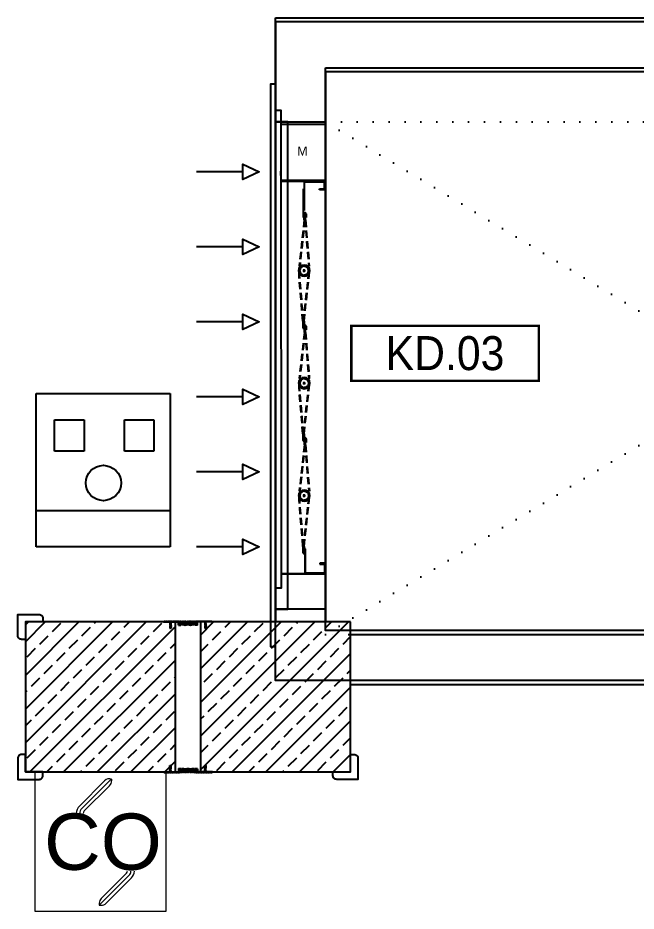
# Model space of a CAD drawing. Header units: millimetres. Extents: x -379292 to 1221486, y 92049 to 447512.
# Drawn here: x -176085 to -173613, y 191762 to 195335 of the extents above; entities that cross this region are included whole.
import ezdxf
from ezdxf.enums import TextEntityAlignment as Align

# ---------------------------------------------------------------- set-up
doc = ezdxf.new("R2010")
doc.units = ezdxf.units.MM
doc.linetypes.add('DOT', pattern=[6.35, 0, -6.35])
doc.linetypes.add('HIDDEN', pattern=[9.525, 6.35, -3.175])
for name, color, linetype in [('05_DILATATION', 131, 'Continuous'), ('05_HATCH CONCRETE', 141, 'Continuous'), ('05_HOLE MC', 150, 'Continuous'), ('05_LOUVER', 2, 'Continuous'), ('05_SYMBOL', 2, 'Continuous'), ('05_WALL', 3, 'Continuous'), ('08_SOCKET', 4, 'Continuous'), ('AIRONN ZONLAMA', 4, 'Continuous'), ('Aironn-MDD', 131, 'Continuous')]:
    doc.layers.add(name, color=color, linetype=linetype)
for name, color, linetype, lineweight in [('08_DEDECTOR', 3, 'Continuous', 9), ('A-MENF-POZ', 137, 'Continuous', 0), ('AIRONN', 7, 'Continuous', 13), ('Aironn-Kodlama', 7, 'Continuous', 0)]:
    doc.layers.add(name, color=color, linetype=linetype, lineweight=lineweight)
doc.styles.add('IKT-MD', font='romans.shx', dxfattribs={"width": 0.5, "height": 20})
doc.styles.get("Standard").update_dxf_attribs({"font": 'segoeuil.ttf'})
doc.styles.add('YAZI-3', font='arial.ttf', dxfattribs={"height": 3})
pattern_1 = [(225, (905000, -3e-07), (67.351921, -67.351921), []), (225, (904932.65, -3e-07), (67.351921, -67.351921), [47.625, -23.8125])]

# ---------------------------------------------------------------- blocks, each defined once
blk = doc.blocks.new('*U68')
at = {"color": 0}
for p, q in [((209.9, 5), (15, 5)), ((15, 5), (15, 0)), ((209.9, 0), (209.9, 5))]:
    blk.add_line(p, q, dxfattribs=at)
for points in [[(209.9, 20), (209.9, 0), (15, 0), (15, 20)], [(224.9, 0), (0, 0), (0, -2), (224.9, -2)]]:
    blk.add_lwpolyline(points, close=True, dxfattribs=at)
for points in [[(34.99, -13), (31.92, -13), (35, -6.54), (38.08, -13), (35, -13), (35, -31.54)], [(64.99, -13), (61.92, -13), (65, -6.54), (68.08, -13), (65, -13), (65, -31.54)], [(94.99, -13), (91.92, -13), (95, -6.54), (98.08, -13), (95, -13), (95, -31.54)], [(124.99, -13), (121.92, -13), (125, -6.54), (128.08, -13), (125, -13), (125, -31.54)], [(154.99, -13), (151.92, -13), (155, -6.54), (158.08, -13), (155, -13), (155, -31.54)], [(184.99, -13), (181.92, -13), (185, -6.54), (188.08, -13), (185, -13), (185, -31.54)]]:
    blk.add_lwpolyline(points, dxfattribs=at)
at = {"layer": 'A-MENF-POZ', "style": 'IKT-MD', "width": 0.5}
blk.add_attdef('MDamper:GEN+YUK', text='', height=10, dxfattribs=at).set_placement((112.45, -55), align=Align.MIDDLE_CENTER)
blk = doc.blocks.new('DİLATASYON PROFİL')
at = {"color": 8}
for p, q in [((-48.1, 0), (-46.4, 1.8)), ((-48.1, 0), (-20.1, 0)), ((-45.7, 1.8), (-46.4, 1.8)), ((-22.8, 1.6), (-20.5, 1.6)), ((-22.8, 1.6), (-21.5, -0.4)), ((-20.5, 1.6), (-19.9, 1.1)), ((-20.1, 0), (-19.8, 0.2)), ((-19.3, 1.6), (-19.9, 1.1)), ((-19.6, 0), (-19.8, 0.2)), ((-19.6, 0), (11.8, 0)), ((-17, 1.6), (-19.3, 1.6)), ((-17, 1.6), (-18.2, -0.4)), ((11.8, -13), (11.8, 0)), ((11.8, -13), (11.8, 0)), ((19.9, 1.8), (21.1, 0.5)), ((22.4, 2), (20.9, 2)), ((20.9, 1.3), (21.3, 0.1)), ((21.1, -1.1), (21.1, 0.5)), ((22.9, 0.7), (23.3, 1.2)), ((23.6, -6), (23, 1.5)), ((23.9, 0.8), (23.6, 1.2)), ((23.9, 0.8), (24.3, 1.2)), ((24.9, 0.8), (24.6, 1.2)), ((24.9, 0.8), (25.3, 1.2)), ((25.9, 0.8), (25.6, 1.2)), ((25.9, 0.8), (26.3, 1.2)), ((27, 0.8), (26.6, 1.2)), ((27, 0.8), (27.3, 1.2)), ((28, 0.8), (27.6, 1.2)), ((28, 0.8), (28.3, 1.2)), ((29, 0.8), (28.6, 1.2)), ((29, 0.8), (29.3, 1.2)), ((30, 0.8), (29.6, 1.2)), ((30, 0.8), (30.3, 1.2)), ((31, 0.8), (30.6, 1.2)), ((31, 0.8), (31.3, 1.2)), ((32, 0.8), (31.6, 1.2)), ((32, 0.8), (32.3, 1.2)), ((33, 0.8), (32.6, 1.2)), ((33, 0.8), (33.3, 1.2)), ((34, 0.8), (33.6, 1.2)), ((34, 0.8), (34.3, 1.2)), ((35, 0.7), (34.6, 1.2)), ((35, 0.8), (35, 0.8)), ((36, 1.8), (35.9, 1.8)), ((35.9, 1.3), (35.9, 1.8)), ((35.9, 1.3), (35.9, 1.8)), ((36, 1.8), (36.5, 1.5)), ((37.5, 2.2), (36.5, 1.5)), ((37.5, 2.2), (38.1, 1.8)), ((37.5, 2.2), (38.1, 1.8)), ((37.5, 2.2), (38.1, 1.8)), ((38.8, 2.4), (38.1, 1.8)), ((38.8, 2.4), (38.1, 1.8)), ((38.8, 2.4), (39.5, 1.9)), ((40.1, 2.4), (39.5, 1.9)), ((40.1, 2.4), (40.9, 1.8)), ((41.4, 2.2), (40.9, 1.8)), ((41.4, 2.2), (42.5, 1.5)), ((43, 1.8), (42.5, 1.5)), ((43, 1.8), (43, 1.8)), ((43, 1.3), (43, 1.8)), ((43, 1.3), (43, 1.8)), ((44, 0.6), (44.4, 1)), ((45, 0.6), (44.6, 1)), ((45, 0.6), (45.4, 1)), ((46, 0.6), (45.6, 1)), ((46, 0.6), (46.4, 1)), ((47, 0.6), (46.6, 1)), ((47, 0.6), (47.4, 1)), ((48, 0.6), (47.6, 1)), ((48, 0.6), (48.4, 1)), ((49, 0.6), (48.6, 1)), ((49, 0.6), (49.4, 1)), ((50, 0.6), (49.6, 1)), ((50, 0.6), (50.4, 1)), ((51, 0.6), (50.6, 1)), ((51, 0.6), (51.4, 1)), ((52, 0.6), (51.6, 1)), ((52, 0.6), (52.4, 1)), ((53, 0.6), (52.6, 1)), ((53, 0.6), (53.4, 1)), ((54, 0.6), (53.6, 1)), ((54, 0.6), (54.4, 1)), ((55, 0.6), (54.6, 1)), ((55, 0.6), (55.4, 1)), ((56, 0.6), (55.6, 1)), ((57.1, 1.8), (57, 1.8)), ((57, 1.3), (57, 1.8)), ((57, 1.3), (57, 1.8)), ((57.1, 1.8), (57.6, 1.5)), ((58.6, 2.2), (57.6, 1.5)), ((58.6, 2.2), (59.1, 1.8)), ((58.6, 2.2), (59.1, 1.8)), ((58.6, 2.2), (59.1, 1.8)), ((59.9, 2.4), (59.1, 1.8)), ((59.9, 2.4), (59.1, 1.8)), ((59.9, 2.4), (60.6, 1.9)), ((61.2, 2.4), (60.6, 1.9)), ((61.2, 2.4), (62, 1.8)), ((62.5, 2.2), (62, 1.8)), ((62.5, 2.2), (63.5, 1.5)), ((64, 1.8), (63.5, 1.5)), ((64, 1.8), (64.1, 1.8)), ((64.1, 1.3), (64.1, 1.8)), ((64.1, 1.3), (64.1, 1.8)), ((65.1, 0.6), (65.4, 1)), ((66.1, 0.6), (65.7, 1)), ((66.1, 0.6), (66.4, 1)), ((67.1, 0.6), (66.7, 1)), ((67.1, 0.6), (67.4, 1)), ((68.1, 0.6), (67.7, 1)), ((68.1, 0.6), (68.4, 1)), ((69.1, 0.6), (68.7, 1)), ((69.1, 0.6), (69.4, 1)), ((70.1, 0.6), (69.7, 1)), ((70.1, 0.6), (70.4, 1)), ((71.1, 0.6), (70.7, 1)), ((71.1, 0.6), (71.4, 1)), ((72.1, 0.6), (71.7, 1)), ((72.1, 0.6), (72.5, 1)), ((73.1, 0.6), (72.7, 1)), ((73.1, 0.6), (73.5, 1)), ((74.1, 0.6), (73.7, 1)), ((74.1, 0.6), (74.5, 1)), ((75.1, 0.6), (74.7, 1)), ((75.1, 0.6), (75.5, 1)), ((76.1, 0.6), (75.7, 1)), ((76.1, 0.6), (76.5, 1)), ((76.5, -6.2), (77, 1.3)), ((77.1, 0.6), (76.7, 1)), ((77.1, 0.6), (77.1, 0.6)), ((77.5, 1.8), (79.2, 1.8)), ((79.2, 1.1), (78.7, -0.1)), ((80.3, 2), (78.9, 0.5)), ((78.9, -0.9), (78.9, 0.7)), ((88.2, -12.8), (88.2, 0)), ((119.6, 0), (88.2, 0)), ((88.2, -12.8), (88.2, 0)), ((148.1, 0), (88.2, 0)), ((117, 1.6), (119.3, 1.6)), ((117, 1.6), (118.2, -0.4)), ((119.3, 1.6), (119.9, 1)), ((119.6, 0), (119.9, 0.2)), ((120.5, 1.6), (119.9, 1)), ((120.1, 0), (119.9, 0.2)), ((140.3, 0), (120.1, 0)), ((122.8, 1.6), (120.5, 1.6)), ((122.8, 1.6), (121.5, -0.4)), ((145.8, 1.8), (146.4, 1.8)), ((148.1, 0), (146.4, 1.8)), ((-21.8, -23.3), (-22.8, -23.2)), ((-22.8, -23.2), (-22.8, -24.4)), ((-21.8, -23.3), (-22.8, -23.2)), ((-22.8, -23.2), (-22.8, -24.4)), ((-22.8, -24.4), (-22, -25.1)), ((-22.8, -24.4), (-22, -25.1)), ((-22.7, -21.6), (-22.7, -22.5)), ((-21.8, -21.6), (-22.7, -21.6)), ((-22.7, -21.6), (-22.7, -22.5)), ((-21.8, -21.6), (-22.7, -21.6)), ((-22.7, -22.5), (-21.8, -23.3)), ((-22.7, -22.5), (-21.8, -23.3)), ((-21.6, -19.7), (-22.5, -19.7)), ((-22.5, -19.7), (-22.5, -20.7)), ((-21.6, -19.7), (-22.5, -19.7)), ((-22.5, -19.7), (-22.5, -20.7)), ((-22.5, -20.7), (-21.8, -21.6)), ((-22.5, -20.7), (-21.8, -21.6)), ((-21.5, -17.9), (-22.4, -17.8)), ((-22.4, -17.8), (-22.4, -19)), ((-21.5, -17.9), (-22.4, -17.8)), ((-22.4, -17.8), (-22.4, -19)), ((-22.4, -19), (-21.6, -19.7)), ((-22.4, -19), (-21.6, -19.7)), ((-22.2, -14.3), (-22.3, -15.5)), ((-22.2, -14.3), (-22.3, -15.5)), ((-22.3, -15.5), (-21.4, -16.2)), ((-22.3, -15.5), (-21.4, -16.2)), ((-21.4, -16.2), (-22.3, -16.2)), ((-22.3, -16.2), (-22.3, -17.1)), ((-21.4, -16.2), (-22.3, -16.2)), ((-22.3, -16.2), (-22.3, -17.1)), ((-22.3, -17.1), (-21.5, -17.9)), ((-22.3, -17.1), (-21.5, -17.9)), ((-22.1, -12.7), (-22.2, -13.6)), ((-22.1, -12.7), (-22.2, -13.6)), ((-22.2, -13.6), (-21.3, -14.4)), ((-22.2, -13.6), (-21.3, -14.4)), ((-21.3, -14.4), (-22.2, -14.3)), ((-21.3, -14.4), (-22.2, -14.3)), ((-22, -10.9), (-22.1, -12)), ((-22, -10.9), (-22.1, -12)), ((-22.1, -12), (-21.2, -12.8)), ((-22.1, -12), (-21.2, -12.8)), ((-21.2, -12.8), (-22.1, -12.7)), ((-21.2, -12.8), (-22.1, -12.7)), ((-21, -9.3), (-22, -9.2)), ((-22, -9.2), (-22, -10.2)), ((-21, -9.3), (-22, -9.2)), ((-22, -9.2), (-22, -10.2)), ((-22, -10.2), (-21.1, -10.9)), ((-22, -10.2), (-21.1, -10.9)), ((-21.1, -10.9), (-22, -10.9)), ((-21.1, -10.9), (-22, -10.9)), ((-22, -25.1), (-21.2, -25.1)), ((-22, -25.1), (-21.2, -25.1)), ((-21, -7.4), (-21.9, -7.4)), ((-21.9, -7.4), (-21.9, -8.6)), ((-21, -7.4), (-21.9, -7.4)), ((-21.9, -7.4), (-21.9, -8.6)), ((-21.9, -8.6), (-21, -9.3)), ((-21.9, -8.6), (-21, -9.3)), ((-20.9, -5.8), (-21.8, -5.8)), ((-21.8, -5.8), (-21.8, -6.7)), ((-20.9, -5.8), (-21.8, -5.8)), ((-21.8, -5.8), (-21.8, -6.7)), ((-21.8, -6.7), (-21, -7.4)), ((-21.8, -6.7), (-21, -7.4)), ((-21.5, -0.4), (-18.2, -0.4)), ((-21.5, -2.9), (-21.5, -0.4)), ((-21.5, -0.4), (-18.2, -0.4)), ((-21.5, -2.9), (-21.5, -0.4)), ((-21.5, -2.9), (-18.2, -2.9)), ((-21.5, -2.9), (-18.2, -2.9)), ((-21.4, -14.4), (-21.5, -14.3)), ((-21.4, -14.4), (-21.5, -14.3)), ((-21.4, -3), (-20.7, -3.1)), ((-21.4, -3), (-20.7, -3.1)), ((-21.3, -5.8), (-21.3, -2.9)), ((-21.3, -5.8), (-21.3, -2.9)), ((-21.3, -7.4), (-21.3, -7.2)), ((-21.3, -7.4), (-21.3, -7.2)), ((-18.7, -23), (-21.3, -25.2)), ((-18.7, -23), (-21.3, -25.2)), ((-21.3, -25.1), (-21.3, -25.4)), ((-21.3, -25.1), (-21.3, -25.4)), ((-19.9, -27), (-21.3, -25.4)), ((-19.9, -27), (-21.3, -25.4)), ((-21.2, -25.1), (-20.1, -3)), ((-21.2, -25.1), (-20.1, -3)), ((-18.7, -22.7), (-21.2, -24.8)), ((-18.7, -22.7), (-21.2, -24.8)), ((-18.8, -19.3), (-21, -21)), ((-18.8, -19.3), (-21, -21)), ((-18.8, -19.6), (-21, -21.4)), ((-18.8, -19.6), (-21, -21.4)), ((-20.7, -3.1), (-20.9, -5.8)), ((-20.7, -3.1), (-20.9, -5.8)), ((-19, -15.8), (-20.8, -17.3)), ((-19, -15.8), (-20.8, -17.3)), ((-19, -16.1), (-20.8, -17.6)), ((-19, -16.1), (-20.8, -17.6)), ((-19.2, -12.6), (-20.7, -13.9)), ((-19.2, -12.6), (-20.7, -13.9)), ((-19.2, -12.3), (-20.6, -13.5)), ((-19.2, -12.3), (-20.6, -13.5)), ((-19.4, -8.9), (-20.5, -9.8)), ((-19.4, -8.9), (-20.5, -9.8)), ((-19.3, -9.2), (-20.5, -10.1)), ((-19.3, -9.2), (-20.5, -10.1)), ((-19.5, -5.4), (-20.3, -6)), ((-19.5, -5.4), (-20.3, -6)), ((-19.5, -5.7), (-20.3, -6.3)), ((-19.5, -5.7), (-20.3, -6.3)), ((-19.9, -27), (-18.5, -25.4)), ((-19.9, -27), (-18.5, -25.4)), ((-18.6, -25.1), (-19.6, -3.1)), ((-18.6, -25.1), (-19.6, -3.1)), ((-18.4, -3.1), (-19, -3.1)), ((-19, -3.1), (-18.9, -5.9)), ((-18.4, -3.1), (-19, -3.1)), ((-19, -3.1), (-18.9, -5.9)), ((-18.9, -5.9), (-18, -5.9)), ((-18.9, -5.9), (-18, -5.9)), ((-17.9, -6.7), (-18.8, -7.5)), ((-17.9, -6.7), (-18.8, -7.5)), ((-18.8, -7.5), (-17.9, -7.4)), ((-18.8, -7.5), (-17.9, -7.4)), ((-17.8, -8.6), (-18.7, -9.3)), ((-17.8, -8.6), (-18.7, -9.3)), ((-18.7, -9.3), (-17.8, -9.3)), ((-18.7, -9.3), (-17.8, -9.3)), ((-17.8, -10.2), (-18.6, -10.9)), ((-17.8, -10.2), (-18.6, -10.9)), ((-18.6, -10.9), (-17.7, -10.9)), ((-18.6, -10.9), (-17.7, -10.9)), ((-18.6, -25.1), (-17.7, -25.1)), ((-18.6, -25.1), (-17.7, -25.1)), ((-18.5, -4.5), (-18.5, -2.9)), ((-18.5, -4.5), (-18.5, -2.9)), ((-18.5, -4.5), (-18.5, -4.9)), ((-18.5, -4.5), (-18.5, -4.9)), ((-18.5, -5.9), (-18.5, -4.9)), ((-18.5, -5.9), (-18.5, -4.9)), ((-18.5, -9.3), (-18.5, -9.1)), ((-18.5, -9.3), (-18.5, -9.1)), ((-18.5, -10.9), (-18.5, -10.8)), ((-18.5, -10.9), (-18.5, -10.8)), ((-17.7, -12.1), (-18.5, -12.8)), ((-17.7, -12.1), (-18.5, -12.8)), ((-18.5, -12.8), (-17.6, -12.8)), ((-18.5, -12.8), (-17.6, -12.8)), ((-17.6, -13.7), (-18.5, -14.4)), ((-17.6, -13.7), (-18.5, -14.4)), ((-18.5, -14.4), (-17.6, -14.4)), ((-18.5, -14.4), (-17.6, -14.4)), ((-18.5, -25.4), (-18.5, -25.1)), ((-18.5, -25.4), (-18.5, -25.1)), ((-17.5, -15.6), (-18.4, -16.3)), ((-17.5, -15.6), (-18.4, -16.3)), ((-18.4, -16.3), (-17.5, -16.2)), ((-18.4, -16.3), (-17.5, -16.2)), ((-17.4, -17.2), (-18.3, -17.9)), ((-17.4, -17.2), (-18.3, -17.9)), ((-18.3, -17.9), (-17.4, -17.9)), ((-18.3, -17.9), (-17.4, -17.9)), ((-18.2, -2.9), (-18.2, -0.4)), ((-18.2, -2.9), (-18.2, -0.4)), ((-17.3, -19), (-18.2, -19.8)), ((-17.3, -19), (-18.2, -19.8)), ((-18.2, -19.8), (-17.3, -19.7)), ((-18.2, -19.8), (-17.3, -19.7)), ((-18, -5.9), (-17.9, -6.7)), ((-18, -5.9), (-17.9, -6.7)), ((-17.2, -20.8), (-18, -21.7)), ((-17.2, -20.8), (-18, -21.7)), ((-18, -21.7), (-17.1, -21.6)), ((-18, -21.7), (-17.1, -21.6)), ((-17.9, -7.4), (-17.8, -8.6)), ((-17.9, -7.4), (-17.8, -8.6)), ((-17, -22.6), (-17.9, -23.3)), ((-17, -22.6), (-17.9, -23.3)), ((-17.9, -23.3), (-17, -23.3)), ((-17.9, -23.3), (-17, -23.3)), ((-17.8, -9.3), (-17.8, -10.2)), ((-17.8, -9.3), (-17.8, -10.2)), ((-17.7, -10.9), (-17.7, -12.1)), ((-17.7, -10.9), (-17.7, -12.1)), ((-17, -24.4), (-17.7, -25.1)), ((-17, -24.4), (-17.7, -25.1)), ((-17.6, -12.8), (-17.6, -13.7)), ((-17.6, -12.8), (-17.6, -13.7)), ((-17.6, -14.4), (-17.5, -15.6)), ((-17.6, -14.4), (-17.5, -15.6)), ((-17.5, -16.2), (-17.4, -17.2)), ((-17.5, -16.2), (-17.4, -17.2)), ((-17.4, -17.9), (-17.3, -19)), ((-17.4, -17.9), (-17.3, -19)), ((-17.3, -19.7), (-17.2, -20.8)), ((-17.3, -19.7), (-17.2, -20.8)), ((-17.1, -21.6), (-17, -22.6)), ((-17.1, -21.6), (-17, -22.6)), ((-17, -23.3), (-17, -24.4)), ((-17, -23.3), (-17, -24.4)), ((11.8, -13), (21.1, -13)), ((19, -7.6), (19, -8.3)), ((19.2, -2.1), (19.2, -1.2)), ((19.7, -2.7), (21, -2.7)), ((21.9, -12.1), (20.7, -7.3)), ((21.2, -1.3), (21, -2.7)), ((21.1, -13), (21.1, -8.9)), ((22.3, -12.3), (24.2, -7.5)), ((24, -5.5), (24, -0.2)), ((24, -11.7), (24, -8.5)), ((34, -11.7), (24, -11.7)), ((25.6, -6.4), (24.1, -6.4)), ((25.2, -5.7), (24.2, -5.7)), ((25.6, -7.5), (24.2, -7.5)), ((25.2, -8.2), (24.2, -8.2)), ((24.3, -7.5), (25.3, -7.5)), ((25.5, -5.5), (25.5, -3.7)), ((28.2, -3.7), (25.5, -3.7)), ((25.5, -10.2), (25.5, -8.5)), ((28.2, -10.2), (25.5, -10.2)), ((25.6, -6.4), (25.6, -4.7)), ((25.6, -9.1), (25.6, -7.5)), ((25.9, -4.4), (26.9, -4.4)), ((26.9, -9.4), (25.9, -9.4)), ((26.9, -9.4), (26.9, -4.4)), ((28.2, -10.2), (28.2, -3.7)), ((29.7, -10.2), (29.7, -3.7)), ((32.5, -3.7), (29.7, -3.7)), ((32.5, -10.2), (29.7, -10.2)), ((30.7, -4.1), (30.7, -8.1)), ((32.5, -4.1), (30.7, -4.1)), ((30.7, -8.1), (30.7, -10.1)), ((30.7, -10.1), (32.5, -10.1)), ((30.7, -10.2), (32.5, -10.2)), ((32.5, -3.7), (32.5, -5.5)), ((32.5, -4.1), (32.5, -6.1)), ((32.5, -6.1), (34, -6.1)), ((34.2, -8.1), (32.5, -8.1)), ((32.5, -10.1), (32.5, -8.1)), ((32.5, -10.1), (32.5, -8.3)), ((32.5, -8.5), (32.5, -10.2)), ((33.7, -5.7), (32.7, -5.7)), ((32.7, -8.2), (33.7, -8.2)), ((34, -0.1), (34, -5.5)), ((34, -6.1), (34, -1.5)), ((34, -8.5), (34, -11.7)), ((35.7, -6.7), (35.7, -5.2)), ((43.2, -6.7), (43.2, -5.2)), ((44.7, -8.1), (46.5, -8.1)), ((45, -5.7), (45, -0.4)), ((45, -6.1), (45, -1.5)), ((46.5, -6.1), (45, -6.1)), ((45, -11.9), (45, -8.7)), ((55, -11.9), (45, -11.9)), ((46.2, -5.9), (45.2, -5.9)), ((46.2, -8.4), (45.2, -8.4)), ((49.2, -3.9), (46.5, -3.9)), ((46.5, -5.7), (46.5, -3.9)), ((46.5, -6.1), (46.5, -4.1)), ((46.5, -4.1), (48.2, -4.1)), ((46.5, -10.1), (46.5, -8.1)), ((46.5, -10.1), (46.5, -8.3)), ((46.5, -10.4), (46.5, -8.7)), ((48.2, -10.1), (46.5, -10.1)), ((49.2, -10.4), (46.5, -10.4)), ((48.2, -4.1), (48.2, -8.1)), ((48.2, -8.1), (48.2, -10.1)), ((49.2, -10.4), (49.2, -3.9)), ((53.5, -3.9), (50.8, -3.9)), ((50.8, -10.4), (50.8, -3.9)), ((53.5, -10.4), (50.8, -10.4)), ((51.8, -4.1), (51.8, -8.1)), ((53.6, -4.1), (51.8, -4.1)), ((51.8, -8.1), (51.8, -10.1)), ((51.8, -10.1), (53.6, -10.1)), ((53.5, -3.7), (53.5, -5.5)), ((53.5, -3.9), (53.5, -5.7)), ((53.5, -8.7), (53.5, -10.4)), ((55.3, -8.1), (53.6, -8.1)), ((53.6, -10.1), (53.6, -8.1)), ((54.8, -5.7), (53.8, -5.7)), ((54.8, -5.9), (53.8, -5.9)), ((53.8, -8.4), (54.8, -8.4)), ((55, -0.2), (55, -5.7)), ((55, -8.7), (55, -11.9)), ((55.1, -6.1), (55.1, -1.5)), ((56.8, -6.7), (56.8, -5.2)), ((64.3, -6.7), (64.3, -5.2)), ((65.8, -8.1), (67.6, -8.1)), ((66.1, -5.7), (66.1, -0.4)), ((66.1, -6.1), (66.1, -1.5)), ((67.6, -6.1), (66.1, -6.1)), ((66.1, -11.9), (66.1, -8.7)), ((76.1, -11.9), (66.1, -11.9)), ((67.3, -5.9), (66.3, -5.9)), ((67.3, -8.4), (66.3, -8.4)), ((70.3, -3.9), (67.6, -3.9)), ((67.6, -5.7), (67.6, -3.9)), ((67.6, -6.1), (67.6, -4.1)), ((67.6, -4.1), (69.3, -4.1)), ((67.6, -10.1), (67.6, -8.1)), ((67.6, -10.1), (67.6, -8.3)), ((67.6, -10.4), (67.6, -8.7)), ((69.3, -10.1), (67.6, -10.1)), ((70.3, -10.4), (67.6, -10.4)), ((69.3, -4.1), (69.3, -8.1)), ((69.3, -8.1), (69.3, -10.1)), ((70.3, -10.4), (70.3, -3.9)), ((74.6, -3.9), (71.8, -3.9)), ((71.8, -10.4), (71.8, -3.9)), ((74.6, -10.4), (71.8, -10.4)), ((73.1, -9.6), (73.1, -4.6)), ((74.1, -4.6), (73.1, -4.6)), ((73.1, -9.6), (74.1, -9.6)), ((74.4, -6.6), (74.4, -5)), ((74.4, -6.6), (75.9, -6.6)), ((74.4, -9.3), (74.4, -7.7)), ((74.4, -7.7), (75.9, -7.7)), ((74.6, -3.9), (74.6, -5.7)), ((74.6, -8.7), (74.6, -10.4)), ((75.8, -5.9), (74.8, -5.9)), ((74.8, -8.4), (75.8, -8.4)), ((77.7, -12.5), (75.9, -7.7)), ((76.1, -0.2), (76.1, -5.7)), ((76.1, -8.7), (76.1, -11.9)), ((78.1, -12.3), (79.4, -7.5)), ((78.8, -1.6), (79, -2.9)), ((78.9, -12.8), (78.9, -8.7)), ((88.2, -12.8), (78.9, -12.8)), ((80.3, -2.9), (79, -2.9)), ((80.8, -2.3), (80.8, -1.4)), ((81.1, -7.9), (81.1, -8.6)), ((117.9, -23.3), (117, -23.3)), ((117, -23.3), (117, -24.4)), ((117.9, -23.3), (117, -23.3)), ((117, -23.3), (117, -24.4)), ((117, -24.4), (117.8, -25.1)), ((117, -24.4), (117.8, -25.1)), ((117.1, -21.6), (117.1, -22.6)), ((118, -21.7), (117.1, -21.6)), ((117.1, -21.6), (117.1, -22.6)), ((118, -21.7), (117.1, -21.6)), ((117.1, -22.6), (117.9, -23.3)), ((117.1, -22.6), (117.9, -23.3)), ((117.4, -17.9), (117.3, -19)), ((117.4, -17.9), (117.3, -19)), ((117.3, -19), (118.2, -19.8)), ((117.3, -19), (118.2, -19.8)), ((118.2, -19.8), (117.3, -19.7)), ((117.3, -19.7), (117.3, -20.8)), ((118.2, -19.8), (117.3, -19.7)), ((117.3, -19.7), (117.3, -20.8)), ((117.3, -20.8), (118, -21.7)), ((117.3, -20.8), (118, -21.7)), ((117.5, -16.2), (117.4, -17.2)), ((117.5, -16.2), (117.4, -17.2)), ((117.4, -17.2), (118.3, -17.9)), ((117.4, -17.2), (118.3, -17.9)), ((118.3, -17.9), (117.4, -17.9)), ((118.3, -17.9), (117.4, -17.9)), ((117.6, -14.4), (117.5, -15.6)), ((117.6, -14.4), (117.5, -15.6)), ((117.5, -15.6), (118.4, -16.3)), ((117.5, -15.6), (118.4, -16.3)), ((118.4, -16.3), (117.5, -16.2)), ((118.4, -16.3), (117.5, -16.2)), ((117.7, -12.8), (117.6, -13.7)), ((117.7, -12.8), (117.6, -13.7)), ((117.6, -13.7), (118.5, -14.4)), ((117.6, -13.7), (118.5, -14.4)), ((118.5, -14.4), (117.6, -14.4)), ((118.5, -14.4), (117.6, -14.4)), ((118.7, -10.9), (117.7, -10.9)), ((117.7, -10.9), (117.7, -12.1)), ((118.7, -10.9), (117.7, -10.9)), ((117.7, -10.9), (117.7, -12.1)), ((117.7, -12.1), (118.6, -12.8)), ((117.7, -12.1), (118.6, -12.8)), ((118.6, -12.8), (117.7, -12.8)), ((118.6, -12.8), (117.7, -12.8)), ((118.7, -9.3), (117.8, -9.3)), ((117.8, -9.3), (117.8, -10.2)), ((118.7, -9.3), (117.8, -9.3)), ((117.8, -9.3), (117.8, -10.2)), ((117.8, -10.2), (118.7, -10.9)), ((117.8, -10.2), (118.7, -10.9)), ((117.8, -25.1), (118.6, -25.1)), ((117.8, -25.1), (118.6, -25.1)), ((118.8, -7.5), (117.9, -7.4)), ((117.9, -7.4), (117.9, -8.6)), ((118.8, -7.5), (117.9, -7.4)), ((117.9, -7.4), (117.9, -8.6)), ((117.9, -8.6), (118.7, -9.3)), ((117.9, -8.6), (118.7, -9.3)), ((118.9, -5.9), (118, -5.8)), ((118, -5.8), (118, -6.7)), ((118.9, -5.9), (118, -5.8)), ((118, -5.8), (118, -6.7)), ((118, -6.7), (118.8, -7.5)), ((118, -6.7), (118.8, -7.5)), ((118.2, -0.4), (121.5, -0.4)), ((118.2, -2.9), (118.2, -0.4)), ((118.2, -0.4), (121.5, -0.4)), ((118.2, -2.9), (118.2, -0.4)), ((118.2, -2.9), (121.5, -2.9)), ((118.2, -2.9), (121.5, -2.9)), ((118.4, -14.5), (118.2, -14.3)), ((118.4, -14.5), (118.2, -14.3)), ((118.4, -3.1), (119, -3.1)), ((118.4, -3.1), (119, -3.1)), ((118.5, -5.9), (118.5, -2.9)), ((118.5, -5.9), (118.5, -2.9)), ((118.5, -7.4), (118.5, -7.2)), ((118.5, -7.4), (118.5, -7.2)), ((121.1, -23.1), (118.5, -25.2)), ((121.1, -23.1), (118.5, -25.2)), ((118.5, -25.1), (118.5, -25.4)), ((118.5, -25.1), (118.5, -25.4)), ((119.9, -27.1), (118.5, -25.4)), ((119.9, -27.1), (118.5, -25.4)), ((118.6, -25.1), (119.7, -3.1)), ((118.6, -25.1), (119.7, -3.1)), ((121.1, -22.8), (118.6, -24.9)), ((121.1, -22.8), (118.6, -24.9)), ((120.9, -19.3), (118.8, -21.1)), ((120.9, -19.3), (118.8, -21.1)), ((121, -19.6), (118.8, -21.4)), ((121, -19.6), (118.8, -21.4)), ((119, -3.1), (118.9, -5.9)), ((119, -3.1), (118.9, -5.9)), ((120.8, -16.1), (118.9, -17.7)), ((120.8, -16.1), (118.9, -17.7)), ((120.8, -15.8), (119, -17.3)), ((120.8, -15.8), (119, -17.3)), ((120.6, -12.4), (119.1, -13.6)), ((120.6, -12.4), (119.1, -13.6)), ((120.6, -12.7), (119.1, -13.9)), ((120.6, -12.7), (119.1, -13.9)), ((120.4, -8.9), (119.3, -9.8)), ((120.4, -8.9), (119.3, -9.8)), ((120.4, -9.2), (119.3, -10.1)), ((120.4, -9.2), (119.3, -10.1)), ((120.3, -5.4), (119.5, -6.1)), ((120.3, -5.4), (119.5, -6.1)), ((120.3, -5.7), (119.5, -6.4)), ((120.3, -5.7), (119.5, -6.4)), ((119.9, -27.1), (121.3, -25.4)), ((119.9, -27.1), (121.3, -25.4)), ((121.2, -25.1), (120.1, -3.2)), ((121.2, -25.1), (120.1, -3.2)), ((121.4, -3.1), (120.8, -3.1)), ((120.8, -3.1), (120.9, -5.9)), ((121.4, -3.1), (120.8, -3.1)), ((120.8, -3.1), (120.9, -5.9)), ((120.9, -5.9), (121.8, -5.9)), ((120.9, -5.9), (121.8, -5.9)), ((121.8, -6.8), (121, -7.5)), ((121.8, -6.8), (121, -7.5)), ((121, -7.5), (121.9, -7.5)), ((121, -7.5), (121.9, -7.5)), ((121.9, -8.6), (121.1, -9.4)), ((121.9, -8.6), (121.1, -9.4)), ((121.1, -9.4), (122, -9.3)), ((121.1, -9.4), (122, -9.3)), ((122, -10.3), (121.1, -11)), ((122, -10.3), (121.1, -11)), ((121.1, -11), (122, -10.9)), ((121.1, -11), (122, -10.9)), ((122.1, -12.1), (121.2, -12.9)), ((122.1, -12.1), (121.2, -12.9)), ((121.2, -12.9), (122.1, -12.8)), ((121.2, -12.9), (122.1, -12.8)), ((121.2, -25.1), (122.1, -25.1)), ((121.2, -25.1), (122.1, -25.1)), ((121.3, -4.6), (121.3, -2.9)), ((121.3, -4.6), (121.3, -2.9)), ((121.3, -4.6), (121.3, -4.9)), ((121.3, -4.6), (121.3, -4.9)), ((121.3, -5.9), (121.3, -4.9)), ((121.3, -5.9), (121.3, -4.9)), ((121.3, -9.4), (121.3, -9.2)), ((121.3, -9.4), (121.3, -9.2)), ((121.3, -11), (121.3, -10.9)), ((121.3, -11), (121.3, -10.9)), ((122.2, -13.7), (121.3, -14.5)), ((122.2, -13.7), (121.3, -14.5)), ((121.3, -14.5), (122.2, -14.4)), ((121.3, -14.5), (122.2, -14.4)), ((121.3, -25.4), (121.3, -25.1)), ((121.3, -25.4), (121.3, -25.1)), ((122.3, -15.6), (121.4, -16.3)), ((122.3, -15.6), (121.4, -16.3)), ((121.4, -16.3), (122.3, -16.3)), ((121.4, -16.3), (122.3, -16.3)), ((121.5, -2.9), (121.5, -0.4)), ((121.5, -2.9), (121.5, -0.4)), ((122.4, -17.2), (121.5, -18)), ((122.4, -17.2), (121.5, -18)), ((121.5, -18), (122.4, -17.9)), ((121.5, -18), (122.4, -17.9)), ((122.4, -19.1), (121.6, -19.8)), ((122.4, -19.1), (121.6, -19.8)), ((121.6, -19.8), (122.5, -19.8)), ((121.6, -19.8), (122.5, -19.8)), ((121.8, -5.9), (121.8, -6.8)), ((121.8, -5.9), (121.8, -6.8)), ((122.5, -20.8), (121.8, -21.7)), ((122.5, -20.8), (121.8, -21.7)), ((121.8, -21.7), (122.7, -21.7)), ((121.8, -21.7), (122.7, -21.7)), ((121.9, -7.5), (121.9, -8.6)), ((121.9, -7.5), (121.9, -8.6)), ((122.7, -22.6), (121.9, -23.3)), ((122.7, -22.6), (121.9, -23.3)), ((121.9, -23.3), (122.8, -23.3)), ((121.9, -23.3), (122.8, -23.3)), ((122, -9.3), (122, -10.3)), ((122, -9.3), (122, -10.3)), ((122, -10.9), (122.1, -12.1)), ((122, -10.9), (122.1, -12.1)), ((122.1, -12.8), (122.2, -13.7)), ((122.1, -12.8), (122.2, -13.7)), ((122.8, -24.5), (122.1, -25.1)), ((122.8, -24.5), (122.1, -25.1)), ((122.2, -14.4), (122.3, -15.6)), ((122.2, -14.4), (122.3, -15.6)), ((122.3, -16.3), (122.4, -17.2)), ((122.3, -16.3), (122.4, -17.2)), ((122.4, -17.9), (122.4, -19.1)), ((122.4, -17.9), (122.4, -19.1)), ((122.5, -19.8), (122.5, -20.8)), ((122.5, -19.8), (122.5, -20.8)), ((122.7, -21.7), (122.7, -22.6)), ((122.7, -21.7), (122.7, -22.6)), ((122.8, -23.3), (122.8, -24.5)), ((122.8, -23.3), (122.8, -24.5))]:
    blk.add_line(p, q, dxfattribs=at)
for centre, radius, start, end in [((-44.9, 0.7), 1.3, 64.6683, 126.1289), ((-43.8, 3.1), 1.3, 244.6683, 295.3317), ((-42.7, 0.7), 1.3, 64.6683, 115.3317), ((-41.6, 3.1), 1.3, 244.6683, 295.3317), ((-40.5, 0.7), 1.3, 64.6683, 115.3317), ((-39.4, 3.1), 1.3, 244.6683, 295.3317), ((-38.3, 0.7), 1.3, 64.6683, 115.3317), ((-37.2, 3.1), 1.3, 244.6683, 295.3317), ((-36, 0.7), 1.3, 64.6683, 115.3317), ((-34.9, 3.1), 1.3, 244.6683, 295.3317), ((-33.8, 0.7), 1.3, 64.6683, 115.3317), ((-32.7, 3.1), 1.3, 244.6683, 295.3317), ((-31.6, 0.7), 1.3, 64.6683, 115.3317), ((-30.5, 3.1), 1.3, 244.6683, 295.3317), ((-29.4, 0.7), 1.3, 64.6683, 115.3317), ((-28.3, 3.1), 1.3, 244.6683, 295.3317), ((-27.1, 0.7), 1.3, 64.6683, 115.3317), ((-26, 3.1), 1.3, 244.6683, 295.3317), ((-24.9, 0.7), 1.3, 64.6683, 115.3317), ((-23.8, 3.1), 1.3, 244.6683, 295.3317), ((-22.7, 0.7), 1.3, 64.6683, 115.3317), ((-21.6, 3.1), 1.3, 244.6683, 295.3317), ((-20.5, 0.7), 1.3, 64.6683, 115.3317), ((-19.4, 3.1), 1.3, 244.6683, 295.3317), ((-18.2, 0.7), 1.3, 64.6683, 115.3317), ((-17.1, 3.1), 1.3, 244.6683, 295.3317), ((-16, 0.7), 1.3, 64.6683, 115.3317), ((-14.9, 3.1), 1.3, 244.6683, 295.3317), ((-13.8, 0.7), 1.3, 64.6683, 115.3317), ((-12.7, 3.1), 1.3, 244.6683, 295.3317), ((-11.6, 0.7), 1.3, 64.6683, 115.3317), ((-10.5, 3.1), 1.3, 244.6683, 295.3317), ((-9.3, 0.7), 1.3, 64.6683, 115.3317), ((-8.2, 3.1), 1.3, 244.6683, 295.3317), ((-7.1, 0.7), 1.3, 64.6683, 115.3317), ((-6.1, 0.7), 1.3, 64.6683, 115.3317), ((-5, 3.1), 1.3, 244.6683, 295.3317), ((-3.9, 0.7), 1.3, 64.6683, 115.3317), ((-2.8, 3.1), 1.3, 244.6683, 295.3317), ((-1.6, 0.7), 1.3, 64.6683, 115.3317), ((-0.5, 3.1), 1.3, 244.6683, 295.3317), ((0.6, 0.7), 1.3, 64.6683, 115.3317), ((1.7, 3.1), 1.3, 244.6683, 295.3317), ((2.8, 0.7), 1.3, 64.6683, 115.3317), ((3.9, 3.1), 1.3, 244.6683, 295.3317), ((5, 0.7), 1.3, 64.6683, 115.3317), ((6.1, 3.1), 1.3, 244.6683, 295.3317), ((7.3, 0.7), 1.3, 64.6683, 115.3317), ((8.4, 3.1), 1.3, 244.6683, 295.3317), ((9.5, 0.7), 1.3, 64.6683, 115.3317), ((10.6, 3.1), 1.3, 244.6683, 295.3317), ((11.7, 0.7), 1.3, 64.6683, 115.3317), ((12.8, 3.1), 1.3, 244.6683, 295.3317), ((13.9, 0.7), 1.3, 64.6683, 115.3317), ((15, 3.1), 1.3, 244.6683, 295.3317), ((16.2, 0.7), 1.3, 64.6683, 115.3317), ((17.3, 3.1), 1.3, 244.6683, 295.3317), ((18.4, 0.7), 1.3, 63.2691, 115.3317), ((19.5, 3), 1.3, 244.6683, 288.3764), ((20.9, 1.7), 0.381, 90.8255, 269.3453), ((19.8, -0.5), 1.61, 330.6457, 24.0465), ((22.4, 1.5), 0.55, 357.34, 90), ((23, 0.6), 0.16, 141.0253, 263.0349), ((22.9, -0.7), 1.2, 25.7871, 83.0349), ((23.4, 1.1), 0.16, 40.5, 139.5), ((24.4, 1.1), 0.16, 40.5, 139.5), ((25.4, 1.1), 0.16, 40.5, 139.5), ((26.5, 1.1), 0.16, 40.5, 139.5), ((27.5, 1.1), 0.16, 40.5, 139.5), ((28.5, 1.1), 0.16, 40.5, 139.5), ((29.5, 1.1), 0.16, 40.5, 139.5), ((30.5, 1.1), 0.16, 40.5, 139.5), ((31.5, 1.1), 0.16, 40.5, 139.5), ((32.5, 1.1), 0.16, 40.5, 139.5), ((33.5, 1.1), 0.16, 40.5, 139.5), ((37, -1.5), 3, 110.9248, 180), ((35, -0.7), 1.2, 93.7255, 146.441), ((34.5, 1.1), 0.16, 40.5, 139.5), ((34.9, 0.6), 0.16, 273.7255, 40.5), ((34.9, 0.6), 0.16, 273.7255, 276.016), ((39.5, -8.1), 10, 110.7934, 110.9248), ((39.5, -8.1), 10, 69.0752, 69.2066), ((42, -1.5), 3, 0, 69.0752), ((44.5, 0.9), 0.16, 40.5, 139.5), ((43.9, -0.9), 1.2, 25.7871, 64.9325), ((45.5, 0.9), 0.16, 40.5, 139.5), ((46.5, 0.9), 0.16, 40.5, 139.5), ((47.5, 0.9), 0.16, 40.5, 139.5), ((48.5, 0.9), 0.16, 40.5, 139.5), ((49.5, 0.9), 0.16, 40.5, 139.5), ((50.5, 0.9), 0.16, 40.5, 139.5), ((51.5, 0.9), 0.16, 40.5, 139.5), ((52.5, 0.9), 0.16, 40.5, 139.5), ((53.5, 0.9), 0.16, 40.5, 139.5), ((54.5, 0.9), 0.16, 40.5, 139.5), ((56, -0.9), 1.2, 93.7255, 146.441), ((58.1, -1.5), 3, 110.9248, 180), ((55.5, 0.9), 0.16, 40.5, 139.5), ((55.9, 0.5), 0.16, 273.7255, 40.5), ((60.6, -8.1), 10, 110.7934, 110.9248), ((60.6, -8.1), 10, 69.0752, 69.2066), ((63.1, -1.5), 3, 0, 69.0752), ((65.6, 0.9), 0.16, 40.5, 139.5), ((65, -0.9), 1.2, 25.7871, 64.9325), ((66.6, 0.9), 0.16, 40.5, 139.5), ((67.6, 0.9), 0.16, 40.5, 139.5), ((68.6, 0.9), 0.16, 40.5, 139.5), ((69.6, 0.9), 0.16, 40.5, 139.5), ((70.6, 0.9), 0.16, 40.5, 139.5), ((71.6, 0.9), 0.16, 40.5, 139.5), ((72.6, 0.9), 0.16, 40.5, 139.5), ((73.6, 0.9), 0.16, 40.5, 139.5), ((74.6, 0.9), 0.16, 40.5, 139.5), ((75.6, 0.9), 0.16, 40.5, 139.5), ((77.1, -0.9), 1.2, 93.7255, 146.441), ((76.6, 0.9), 0.16, 40.5, 139.5), ((77.5, 1.3), 0.55, 90, 182.66), ((77, 0.5), 0.16, 273.7255, 40.5), ((77, 0.5), 0.16, 273.7255, 276.016), ((79.2, 1.4), 0.381, 270.6547, 89.1745), ((80.5, 0.7), 1.3, 64.6683, 99.3419), ((81.6, 3.1), 1.3, 244.6683, 295.3317), ((82.7, 0.7), 1.3, 64.6683, 115.3317), ((83.8, 3.1), 1.3, 244.6683, 295.3317), ((84.9, 0.7), 1.3, 64.6683, 115.3317), ((86, 3.1), 1.3, 244.6683, 295.3317), ((87.1, 0.7), 1.3, 64.6683, 115.3317), ((88.3, 3.1), 1.3, 244.6683, 295.3317), ((89.4, 0.7), 1.3, 64.6683, 115.3317), ((90.5, 3.1), 1.3, 244.6683, 295.3317), ((91.6, 0.7), 1.3, 64.6683, 115.3317), ((92.7, 3.1), 1.3, 244.6683, 295.3317), ((93.8, 0.7), 1.3, 64.6683, 115.3317), ((94.9, 3.1), 1.3, 244.6683, 295.3317), ((96, 0.7), 1.3, 64.6683, 115.3317), ((97.2, 3.1), 1.3, 244.6683, 295.3317), ((98.3, 0.7), 1.3, 64.6683, 115.3317), ((99.4, 3.1), 1.3, 244.6683, 295.3317), ((100.5, 0.7), 1.3, 64.6683, 115.3317), ((101.6, 3.1), 1.3, 244.6683, 295.3317), ((102.7, 0.7), 1.3, 64.6683, 115.3317), ((103.8, 3.1), 1.3, 244.6683, 295.3317), ((104.9, 0.7), 1.3, 64.6683, 115.3317), ((106.1, 3.1), 1.3, 244.6683, 295.3317), ((107.2, 0.7), 1.3, 64.6683, 115.3317), ((108.3, 3.1), 1.3, 244.6683, 295.3317), ((109.4, 0.7), 1.3, 64.6683, 115.3317), ((110.5, 3.1), 1.3, 244.6683, 295.3317), ((111.6, 0.7), 1.3, 64.6683, 115.3317), ((112.7, 3.1), 1.3, 244.6683, 295.3317), ((113.8, 0.7), 1.3, 64.6683, 115.3317), ((115, 3.1), 1.3, 244.6683, 295.3317), ((116.1, 0.7), 1.3, 64.6683, 115.3317), ((117.2, 3.1), 1.3, 244.6683, 295.3317), ((118.3, 0.7), 1.3, 64.6683, 115.3317), ((119.4, 3.1), 1.3, 244.6683, 295.3317), ((120.5, 0.7), 1.3, 64.6683, 115.3317), ((121.6, 3.1), 1.3, 244.6683, 295.3317), ((122.7, 0.7), 1.3, 64.6683, 115.3317), ((123.9, 3.1), 1.3, 244.6683, 295.3317), ((125, 0.7), 1.3, 64.6683, 115.3317), ((126.1, 3.1), 1.3, 244.6683, 295.3317), ((127.2, 0.7), 1.3, 64.6683, 115.3317), ((128.3, 3.1), 1.3, 244.6683, 295.3317), ((129.4, 0.7), 1.3, 64.6683, 115.3317), ((130.5, 3.1), 1.3, 244.6683, 295.3317), ((131.6, 0.7), 1.3, 64.6683, 115.3317), ((132.7, 3.1), 1.3, 244.6683, 295.3317), ((133.9, 0.7), 1.3, 64.6683, 115.3317), ((135, 3.1), 1.3, 244.6683, 295.3317), ((136.1, 0.7), 1.3, 64.6683, 115.3317), ((137.2, 3.1), 1.3, 244.6683, 295.3317), ((138.3, 0.7), 1.3, 64.6683, 115.3317), ((139.4, 3.1), 1.3, 244.6683, 295.3317), ((140.5, 0.7), 1.3, 64.6683, 115.3317), ((141.6, 3.1), 1.3, 244.6683, 295.3317), ((142.8, 0.7), 1.3, 64.6683, 115.3317), ((143.9, 3.1), 1.3, 244.6683, 295.3317), ((145, 0.7), 1.3, 53.8711, 115.3317), ((-19.9, -3.1), 0.25, 89, 162.832), ((-19.9, -3.1), 0.25, 89, 162.832), ((-19.9, -3.1), 0.25, 2.8081, 91), ((-19.9, -3.1), 0.25, 2.8081, 91), ((18, -4.9), 4.29, 79.8358, 271.4513), ((17.8, -5), 4.15, 55.3598, 304.6402), ((18.1, -8.3), 0.825, 266.6901, 0), ((18.6, -1.2), 0.55, 0, 79.8358), ((19.9, -7.9), 0.954, 36.5523, 167.7728), ((19.7, -2.1), 0.55, 180, 270), ((20.5, -1.1), 0.6, 235.3598, 0), ((20.5, -8.9), 0.6, 0, 124.6402), ((22.2, -11.9), 0.364, 205.1184, 277.8355), ((24.1, -5.8), 0.55, 197.1305, 270), ((24.2, -5.5), 0.25, 180, 270), ((24.2, -8.5), 0.25, 90, 180), ((25.2, -5.5), 0.25, 270, 0), ((25.2, -8.5), 0.25, 0, 90), ((25.9, -4.7), 0.33, 90, 180), ((25.9, -9.1), 0.33, 180, 270), ((32.7, -5.5), 0.25, 180, 270), ((32.7, -8.5), 0.25, 90, 180), ((33.7, -5.5), 0.25, 270, 0), ((33.7, -8.5), 0.25, 0, 90), ((22.1, -11.6), 12.6, 0.0577, 16.2025), ((39.5, -0.8), 11.8, 246.209, 293.7816), ((39.5, -5.2), 3.75, 0, 180), ((39.5, -6.7), 3.75, 180, 0), ((56.8, -11.6), 12.6, 163.7975, 179.9423), ((45.2, -5.7), 0.25, 180, 270), ((45.2, -8.7), 0.25, 90, 180), ((46.2, -5.7), 0.25, 270, 0), ((46.2, -8.7), 0.25, 0, 90), ((53.8, -5.5), 0.25, 180, 270), ((53.8, -5.7), 0.25, 180, 270), ((53.8, -8.7), 0.25, 90, 180), ((54.8, -5.5), 0.25, 270, 0), ((54.8, -5.7), 0.25, 270, 0), ((54.8, -8.7), 0.25, 0, 90), ((43.2, -11.6), 12.6, 0.0577, 16.2025), ((60.6, -0.8), 11.8, 246.209, 293.7816), ((60.6, -5.2), 3.75, 0, 180), ((60.6, -6.7), 3.75, 180, 0), ((77.9, -11.6), 12.6, 163.7975, 179.9423), ((66.3, -5.7), 0.25, 180, 270), ((66.3, -8.7), 0.25, 90, 180), ((67.3, -5.7), 0.25, 270, 0), ((67.3, -8.7), 0.25, 0, 90), ((74.1, -5), 0.33, 0, 90), ((74.1, -9.3), 0.33, 270, 0), ((74.8, -5.7), 0.25, 180, 270), ((74.8, -8.7), 0.25, 90, 180), ((75.8, -5.7), 0.25, 270, 0), ((75.8, -8.7), 0.25, 0, 90), ((75.9, -6), 0.55, 270, 342.8695), ((77.8, -12.1), 0.364, 262.1645, 334.8816), ((80.2, -0.8), 1.61, 155.9535, 209.3543), ((79.5, -0.9), 0.6, 180, 304.6402), ((79.5, -8.7), 0.6, 55.3598, 180), ((80.1, -8.1), 0.954, 12.2272, 143.4477), ((82.2, -4.8), 4.15, 235.3598, 124.6402), ((80.3, -2.3), 0.55, 270, 0), ((81.4, -1.4), 0.55, 100.1642, 180), ((81.9, -8.6), 0.825, 180, 273.3099), ((82, -5.1), 4.29, 268.5487, 100.1642), ((119.9, -3.2), 0.25, 89, 162.832), ((119.9, -3.2), 0.25, 89, 162.832), ((119.9, -3.2), 0.25, 2.8081, 91), ((119.9, -3.2), 0.25, 2.8081, 91)]:
    blk.add_arc(centre, radius, start, end, dxfattribs=at)
blk = doc.blocks.new('bariyer')
at = {"color": 8, "ltscale": 25}
blk.add_lwpolyline([(0, -70), (15, -70, 0.414214), (30, -55), (30, 30), (-55, 30, 0.414214), (-70, 15), (-70, 0), (0, 0)], format="xyb", close=True, dxfattribs=at)
blk = doc.blocks.new('OtoParkBodrumKatMimari')
at = {"layer": '05_HATCH CONCRETE'}
h = blk.add_hatch(dxfattribs=at)
h.set_pattern_fill('ANSI33', color=8, scale=15, angle=180, style=0)
h.set_pattern_definition(pattern_1)
h.paths.add_polyline_path([(70900, 92100), (70300, 92100), (70300, 91500), (70900, 91500)])
h = blk.add_hatch(dxfattribs=at)
h.set_pattern_fill('ANSI33', color=8, scale=15, angle=180, style=0)
h.set_pattern_definition(pattern_1)
h.paths.add_polyline_path([(71600, 92100), (71000, 92100), (71000, 91500), (71600, 91500)])
at = {"color": 5}
for points in [[(70900, 92100), (70300, 92100), (70300, 91500), (70900, 91500)], [(71600, 92100), (71000, 92100), (71000, 91500), (71600, 91500)]]:
    blk.add_lwpolyline(points, close=True, dxfattribs=at)
at = {"layer": '05_HOLE MC', "linetype": 'DOT', "ltscale": 10}
for points in [[(71500, 94100), (74900, 92050)], [(71500, 92050), (74900, 94100)]]:
    blk.add_lwpolyline(points, dxfattribs=at)
blk.add_lwpolyline([(71500, 94100), (74900, 94100), (74900, 92050), (71500, 92050)], close=True, dxfattribs=at)
at = {"layer": '05_WALL', "color": 8, "flags": 128}
for points in [[(71600, 91850), (75100, 91850), (75100, 94500), (71300, 94500), (71300, 92100)], [(71600, 92050), (74900, 92050), (74900, 94300), (71500, 94300), (71500, 92100)]]:
    blk.add_lwpolyline(points, dxfattribs=at)
at = {"layer": '05_DILATATION', "ltscale": 25}
blk.add_blockref('DİLATASYON PROFİL', (70900, 92100), dxfattribs=at)
at = {"layer": '05_DILATATION', "ltscale": 25, "xscale": -1, "rotation": 180}
blk.add_blockref('DİLATASYON PROFİL', (70900, 91500), dxfattribs=at)
at = {"layer": '05_LOUVER', "color": 8, "xscale": 10, "yscale": 10, "zscale": 10, "rotation": 270}
blk.add_blockref('*U68', (71300, 94250), dxfattribs=at)
at = {"layer": '05_SYMBOL', "color": 8, "xscale": -1}
blk.add_blockref('bariyer', (70300, 92100), dxfattribs=at)
at = {"layer": '05_SYMBOL', "color": 8, "rotation": 180}
blk.add_blockref('bariyer', (70300, 91500), dxfattribs=at)
at = {"layer": '05_SYMBOL', "color": 8, "xscale": -1, "rotation": 180}
blk.add_blockref('bariyer', (71600, 91500), dxfattribs=at)
blk = doc.blocks.new('PRIZKOM 50')
at = {"layer": '08_SOCKET', "color": 3}
for p, q in [((-191.1, 0), (-191.1, 438.5)), ((-191.1, 438.5), (191.1, 438.5)), ((191.1, 438.5), (191.1, 0)), ((-191.1, 335.3), (191.1, 335.3)), ((-145.1, 75.8), (-145.1, 164.7)), ((-145.1, 164.7), (-60.9, 164.7)), ((-60.9, 164.7), (-60.9, 75.8)), ((54.5, 164.7), (138.7, 164.7)), ((54.5, 75.8), (54.5, 164.7)), ((138.7, 164.7), (138.7, 75.8)), ((-60.9, 75.8), (-145.1, 75.8)), ((138.7, 75.8), (54.5, 75.8)), ((191.1, 0), (-191.1, 0))]:
    blk.add_line(p, q, dxfattribs=at)
blk.add_circle((-0.8, 256), 50.5, dxfattribs=at)
blk = doc.blocks.new('CO 250')
at = {"layer": '08_DEDECTOR'}
for p, q in [((44.7, 251), (-74.3, 132)), ((17, 242.9), (-84.1, 141.8)), ((36.6, 223.3), (-64.5, 122.2)), ((44.7, 249.8), (44.7, 242.9)), ((114.1, -136), (-4.8, -255)), ((104.4, -126.2), (3.3, -227.3)), ((123.9, -145.8), (22.9, -246.9)), ((-4.8, -246.9), (-4.8, -255)), ((-4.8, -255), (3.3, -255))]:
    blk.add_line(p, q, dxfattribs=at)
at = {"layer": '08_DEDECTOR', "ltscale": 25}
blk.add_lwpolyline([(-262.5, 278.4), (-262.5, -278.4), (262.5, -278.4), (262.5, 278.4)], close=True, dxfattribs=at)
at = {"layer": '08_DEDECTOR'}
for centre, radius, start, end in [((36.6, 223.3), 27.7, 72.9688, 135), ((17, 242.9), 27.7, 315, 0), ((-54.7, 112.4), 41.6, 135, 180), ((-54.7, 112.4), 27.7, 135, 180), ((-54.7, 112.4), 13.9, 135, 180), ((94.6, -116.4), 13.9, 315, 350.4112), ((94.6, -116.4), 27.7, 315, 355.2224), ((94.6, -116.4), 41.6, 315, 356.817), ((22.9, -246.9), 27.7, 135, 180), ((3.3, -227.3), 27.7, 270, 315)]:
    blk.add_arc(centre, radius, start, end, dxfattribs=at)
at = {"layer": '08_DEDECTOR', "color": 3, "style": 'YAZI-3'}
blk.add_text('CO', height=225, dxfattribs=at).set_placement((-225.5, -113.1))
blk = doc.blocks.new('A$C55E01BFA')
at = {"linetype": 'HIDDEN', "ltscale": 2}
for p, q in [((0.3, 290.1), (-8.9, 208.2)), ((1.3, 290), (-7.9, 208.1)), ((0.3, 290.1), (0.5, 301.1)), ((1.3, 290), (1.5, 301.1)), ((1.3, 290), (8.1, 207.9)), ((2.5, 301.1), (1.5, 301.1)), ((2.3, 290.1), (2.5, 301.1)), ((2.3, 290.1), (9.1, 208)), ((3.4, 294.6), (2.4, 294.6)), ((3.5, 301.1), (3.4, 294.6)), ((-9.1, 192), (-8.9, 208.2)), ((8.9, 191.8), (9.1, 208)), ((-2.3, 109.9), (-9.1, 192)), ((-1.3, 110), (-8.1, 192.1)), ((-2.5, 200), (2.5, 200)), ((-1.3, 110), (7.9, 191.9)), ((-0.3, 109.9), (8.9, 191.8)), ((0, 197.5), (0, 202.5)), ((-2.3, 109.9), (-2.5, 98.9)), ((-1.5, 98.9), (-1.3, 110)), ((-0.5, 98.9), (-1.5, 98.9)), ((-0.3, 109.9), (-0.5, 98.9)), ((0.6, 105.4), (-0.4, 105.4)), ((0.3, 90.1), (0.5, 101.1)), ((0.5, 98.9), (0.6, 105.4)), ((1.3, 90), (1.5, 101.1)), ((2.5, 101.1), (1.5, 101.1)), ((2.3, 90.1), (2.5, 101.1)), ((3.5, 101.1), (3.4, 94.6)), ((0.3, 90.1), (-8.9, 8.2)), ((1.3, 90), (-7.9, 8.1)), ((1.3, 90), (8.1, 7.9)), ((2.3, 90.1), (9.1, 8)), ((3.4, 94.6), (2.4, 94.6)), ((-9.1, -8), (-8.9, 8.2)), ((-2.5, 0), (2.5, 0)), ((0, -2.5), (0, 2.5)), ((8.9, -8.2), (9.1, 8)), ((-2.3, -90.1), (-9.1, -8)), ((-1.3, -90), (-8.1, -7.9)), ((-1.3, -90), (7.9, -8.1)), ((-0.3, -90.1), (8.9, -8.2)), ((-2.3, -90.1), (-2.5, -101.1)), ((-1.5, -101.1), (-1.3, -90)), ((-0.3, -90.1), (-0.5, -101.1)), ((0.6, -94.6), (-0.4, -94.6)), ((0.5, -101.1), (0.6, -94.6)), ((0.3, -109.9), (-8.9, -191.8)), ((1.3, -110), (-7.9, -191.9)), ((-0.5, -101.1), (-1.5, -101.1)), ((0.3, -109.9), (0.5, -98.9)), ((1.3, -110), (1.5, -98.9)), ((1.3, -110), (8.1, -192.1)), ((2.5, -98.9), (1.5, -98.9)), ((2.3, -109.9), (2.5, -98.9)), ((2.3, -109.9), (9.1, -192)), ((3.4, -105.4), (2.4, -105.4)), ((3.5, -98.9), (3.4, -105.4)), ((-9.1, -208), (-8.9, -191.8)), ((-2.5, -200), (2.5, -200)), ((0, -202.5), (0, -197.5)), ((8.9, -208.2), (9.1, -192)), ((-2.3, -290.1), (-9.1, -208)), ((-1.3, -290), (-8.1, -207.9)), ((-1.3, -290), (7.9, -208.1)), ((-0.3, -290.1), (8.9, -208.2)), ((-2.3, -290.1), (-2.5, -301.1)), ((-1.5, -301.1), (-1.3, -290)), ((-0.5, -301.1), (-1.5, -301.1)), ((-0.3, -290.1), (-0.5, -301.1)), ((0.6, -294.6), (-0.4, -294.6)), ((0.5, -301.1), (0.6, -294.6))]:
    blk.add_line(p, q, dxfattribs=at)
for points in [[(7.9, 191.9), (8.1, 207.9), (-7.9, 208.1), (-8.1, 192.1)], [(7.9, -8.1), (8.1, 7.9), (-7.9, 8.1), (-8.1, -7.9)], [(7.9, -208.1), (8.1, -192.1), (-7.9, -191.9), (-8.1, -207.9)]]:
    blk.add_lwpolyline(points, close=True, dxfattribs=at)
for centre in [(0, 200), (0, 0), (0, -200)]:
    blk.add_circle(centre, 8, dxfattribs=at)
for centre, radius, start, end in [((2, 301.1), 1.49, 359.1496, 179.1496), ((2, 301.1), 0.498, 359.1496, 179.1496), ((-1, 98.9), 1.49, 179.1496, 359.1496), ((-1, 98.9), 0.498, 179.1496, 359.1496), ((2, 101.1), 1.49, 359.1496, 179.1496), ((2, 101.1), 0.498, 359.1496, 179.1496), ((-1, -101.1), 1.49, 179.1496, 359.1496), ((-1, -101.1), 0.498, 179.1496, 359.1496), ((2, -98.9), 1.49, 359.1496, 179.1496), ((2, -98.9), 0.498, 359.1496, 179.1496), ((-1, -301.1), 1.49, 179.1496, 359.1496), ((-1, -301.1), 0.498, 179.1496, 359.1496)]:
    blk.add_arc(centre, radius, start, end, dxfattribs=at)
blk = doc.blocks.new('MDD')
at = {"layer": 'Aironn-MDD', "color": 1}
for p, q in [((7760.26, 5291.13), (7760.27, 5293.16)), ((7750.44, 5291.14), (7750.41, 5203.64)), ((7750.44, 5291.14), (7750.44, 5289.07)), ((7760.26, 5291.13), (7750.44, 5291.14)), ((7750.44, 5291.14), (7760.26, 5291.13)), ((7750.44, 5289.07), (7751.69, 5289.07)), ((7751.69, 5289.26), (7750.63, 5289.26)), ((7751.69, 5289.07), (7751.69, 5289.26)), ((7750.41, 5203.82), (7750.41, 5206.07)), ((7750.41, 5203.64), (7760.23, 5203.63))]:
    blk.add_line(p, q, dxfattribs=at)
at = {"layer": 'Aironn-MDD', "color": 1, "linetype": 'HIDDEN'}
for p, q in [((7760.26, 5290.95), (7750.44, 5290.95)), ((7750.63, 5289.26), (7750.63, 5291.14)), ((7750.41, 5206.07), (7751.66, 5206.07)), ((7751.66, 5205.89), (7750.6, 5205.89)), ((7750.6, 5205.89), (7750.6, 5203.89)), ((7751.66, 5206.07), (7751.66, 5205.89)), ((7760.23, 5203.82), (7750.41, 5203.82))]:
    blk.add_line(p, q, dxfattribs=at)
at = {"layer": 'Aironn-MDD', "color": 1}
blk.add_lwpolyline([(7761.52, 5306.71), (7760.27, 5306.71), (7760.2, 5200.56), (7761.45, 5200.56)], close=True, dxfattribs=at)
blk.add_lwpolyline([(7760.27, 5303.63), (7750.45, 5303.63), (7750.44, 5291.14)], dxfattribs=at)
at = {"layer": 'Aironn-MDD', "color": 1, "linetype": 'HIDDEN'}
for points in [[(7755.24, 5282.89), (7755.25, 5290.89), (7750.87, 5290.89), (7750.87, 5290.77), (7755.12, 5290.77), (7755.12, 5282.89), (7755.24, 5282.89)], [(7754.97, 5209.27), (7754.97, 5203.77), (7750.59, 5203.77), (7750.59, 5203.89), (7754.84, 5203.89), (7754.84, 5209.27), (7754.97, 5209.27)]]:
    blk.add_lwpolyline(points, dxfattribs=at)
at = {"layer": 'Aironn-MDD', "color": 1}
for centre, radius in [((7755.12, 5271.08), 1.25), ((7755.12, 5271.08), 1), ((7755.11, 5246.08), 1.25), ((7755.11, 5246.08), 1), ((7755.1, 5221.08), 1.25), ((7755.1, 5221.08), 1)]:
    blk.add_circle(centre, radius, dxfattribs=at)
at = {"layer": 'Aironn-MDD', "color": 2, "xscale": -0.1249999633550385, "yscale": 0.1249999633550385, "zscale": 0.1249999633550385, "rotation": 359.979984660754}
blk.add_blockref('A$C55E01BFA', (7755.11, 5246.08), dxfattribs=at)
at = {"layer": 'Aironn-MDD', "color": 1, "insert": (7754.34, 5298.65), "char_height": 1.99, "attachment_point": 1}
blk.add_mtext_dynamic_manual_height_columns('M', width=57.0814, gutter_width=12.5, heights=[0], dxfattribs=at)

msp = doc.modelspace()

# ---------------------------------------------------------------- block references
at = {"color": 8}
msp.add_blockref('OtoParkBodrumKatMimari', (-246354.8, 100818.8), dxfattribs=at)

# ---------------------------------------------------------------- next in the draw order: linework, layer by layer
at = {"layer": 'AIRONN ZONLAMA', "color": 3, "ltscale": 25}
msp.add_lwpolyline([(-175054.6, 195334.6), (-171254.6, 195334.6), (-171254.6, 192684.6), (-175054.6, 192684.6)], close=True, dxfattribs=at)
at = {"layer": 'AIRONN ZONLAMA', "color": 0, "ltscale": 25}
msp.add_lwpolyline([(-174854.6, 195134.6), (-171454.6, 195134.6), (-171454.6, 192884.6), (-174854.6, 192884.6)], close=True, dxfattribs=at)
at = {"layer": 'Aironn-Kodlama', "color": 7, "const_width": 10}
msp.add_lwpolyline([(-174751.6, 194103.2), (-174751.6, 193883.2), (-174001.6, 193883.2), (-174001.6, 194103.2)], close=True, dxfattribs=at)

# ---------------------------------------------------------------- next in the draw order: block references
at = {"layer": '08_DEDECTOR'}
msp.add_blockref('CO 250', (-175754.8, 192040.3), dxfattribs=at)
at = {"layer": '08_SOCKET', "xscale": 1.4, "yscale": 1.4, "zscale": 1.4, "rotation": 180}
msp.add_blockref('PRIZKOM 50', (-175744, 193832.7), dxfattribs=at)
at = {"layer": 'AIRONN', "color": 5, "xscale": -18, "yscale": 18, "zscale": 18}
msp.add_blockref('MDD', (-35347.9, 99444.2), dxfattribs=at)

# ---------------------------------------------------------------- next in the draw order: texts
at = {"layer": 'Aironn-Kodlama', "color": 3, "insert": (-174709.5, 194062), "char_height": 136, "width": 710.456, "attachment_point": 1, "rotation": 359.9619}
msp.add_mtext('{\\fArial|b0|i0|c162|p18;\\W0.9;\\C7;  KD\\fArial|b0|i0|c0|p18;.0\\fArial|b0|i0|c162|p18;3}', dxfattribs=at)

doc.saveas('drawing.dxf')
